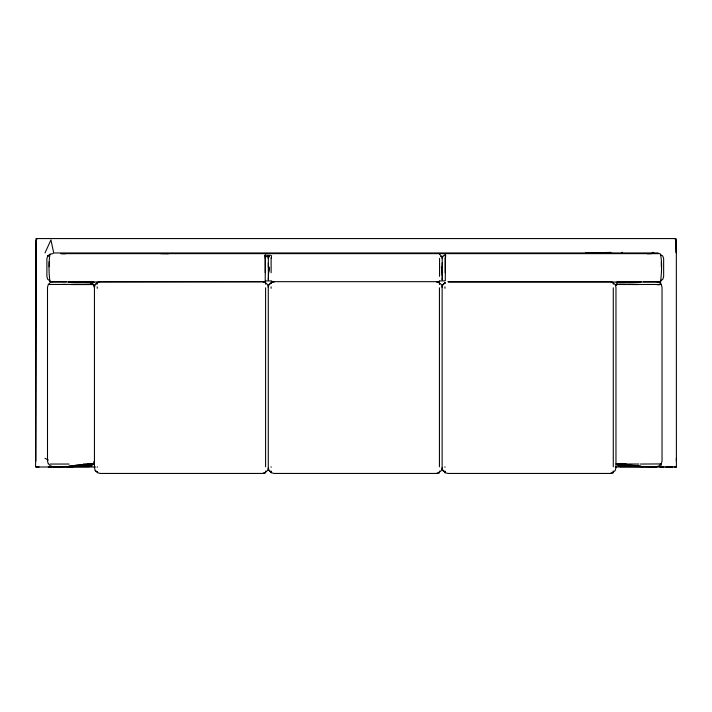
<?xml version="1.0" encoding="UTF-8"?>
<svg xmlns="http://www.w3.org/2000/svg" width="712" height="712" viewBox="0 0 712 712"><rect width="100%" height="100%" fill="white"/><g stroke="black" fill="none" stroke-linecap="round" stroke-linejoin="round"><path stroke-width="1.07" d="M35.671 252.956L35.671 461.385L35.992 238.565L676.008 238.565L676.4 252.956M97.215 284.07L97.215 283.02L95.212 284.542L94.447 287.417M97.259 288.307L97.259 286.892M265.238 254.816L265.238 280.377M265.282 272.749L265.282 258.091M269.056 284.542L271.058 283.02L269.056 284.542L268.291 287.417L268.291 467.695L267.516 470.561L265.647 472.083L265.647 471.033M265.594 466.805L265.594 287.799M265.647 284.079L265.647 283.029L267.516 284.542L268.291 287.417M268.326 267.249L268.326 258.652L269.127 256.062M271.112 467.294L271.112 466.805M271.112 288.307L271.112 286.892M442.9 284.542L444.902 283.02L442.9 284.542L442.134 287.417L442.134 467.695L441.36 470.561L439.491 472.083L439.491 471.033M439.438 466.805L439.438 287.799M442.205 271.325L442.205 258.652L441.422 256.062L439.455 254.237M444.902 471.041L444.902 472.092L442.9 470.561L442.134 467.695M444.947 288.307L444.947 286.892M445.303 280.377L445.303 254.816M445.249 258.091L445.249 272.749M613.335 284.079L613.335 283.029L615.204 284.542L615.969 287.417L615.969 467.695L615.204 470.561L613.335 472.083L613.281 471.433L613.228 472.661L610.353 473.436L447.875 473.436L445 472.67L444.947 471.442L444.902 472.092L442.9 470.561M621.968 252.956L621.968 252.155M674.504 467.001L676.4 467.001L676.329 240.042L676.329 252.956L676.035 241.608M97.695 472.003L97.313 472.661L100.187 473.436L262.666 473.436L265.54 472.661L265.594 471.433L265.647 472.083M268.869 271.37L269.127 267.053L268.353 276.496L268.353 262.915M35.965 241.608L35.6 467.001L95.568 467.001M439.384 472.67L436.509 473.436L274.031 473.436L271.156 472.67L271.112 471.442L271.058 472.092L269.056 470.561L268.291 467.695M265.647 283.029L265.594 283.679L265.54 282.45L262.666 281.676L100.187 281.676L97.313 282.442L97.259 283.67L97.215 283.02L95.212 284.542M613.335 283.029L613.281 283.679L613.228 282.45L610.353 281.676L447.875 281.676M271.228 258.136L271.61 255.581M445.365 258.136L445.783 255.581M93.406 463.957L94.447 461.064L94.18 461.777M442.205 258.652L443.051 256.062L445.24 254.62M44.989 252.956L50.953 239.908L53.712 252.956L658.288 252.956M36.027 240.558L36.855 239.259M91.572 465.915L93.094 464.046L83.357 463.993M660.683 464.046L659.161 465.915L656.295 466.68L618.879 466.227L616.441 464.046L626.124 463.993M615.862 284.515L616.69 285.227L615.862 284.524L617.963 282.415M48.274 463.93L47.499 461.064L47.499 287.39L48.274 284.515L50.374 282.415L53.24 281.649L66.216 281.649M49.893 254.237C48.692 262.87 48.754 272.491 49.893 281.24M660.754 280.75L662.81 279.291L663.646 276.496L663.646 258.652L662.81 256.062L660.754 254.736M49.902 254.228L53.053 253.57M49.778 254.736L47.731 256.062L46.885 258.652L46.885 276.496L47.731 279.291L49.778 280.75M436.572 282.041L439.446 281.249M436.509 473.436L439.384 472.661L439.438 471.433L439.491 472.083M616.352 282.415L640.444 282.415L620.107 282.913L616.352 282.415L618.506 281.836L641.165 281.667M262.666 473.436L265.532 472.67M610.353 473.436L613.219 472.67M93.601 463.939L69.091 465.915L91.617 466.227L88.706 466.68L53.24 466.68L50.374 465.915L48.852 464.046M50.045 466.769L48.3 467.001L52.092 467.001M94.153 282.415L90.397 282.913L69.091 282.415L94.153 282.415L91.99 281.836L68.37 281.667M54.539 466.698L59.461 466.769M654.586 467.001L657.461 466.698M437.533 281.943L439.446 281.747M75.659 465.274L92.987 464.01M265.451 281.774L53.053 282.041L49.902 281.249M82.218 464.624L93.094 464.046M647.359 253.757L651.765 253.641M585.638 252.956L610.958 252.395M91.617 466.227L53.24 466.68L91.617 466.227L66.305 466.609M643.239 466.609L618.879 466.227L656.295 466.68L620.828 466.68L618.879 466.227L640.444 465.915L615.933 463.939M94.447 287.39L93.681 284.524L71.191 284.515L93.681 284.515L94.447 287.39L94.447 467.695L95.212 470.561L97.215 472.092L95.212 470.561M70.702 284.471L81.07 284.417M659.828 253.641L60.823 253.641L65.264 253.775M266.172 256.569L269.501 256.569M440.541 256.569L442.766 256.569M265.06 280.911L271.726 280.911M439.429 280.911L444.982 280.911M643.319 281.649L656.295 281.649L659.161 282.415L661.27 284.515L662.035 287.39L662.035 461.064L661.27 463.93L640.444 464.046M448.507 282.041L657.487 282.041L660.638 281.249C661.582 272.527 662.347 262.399 660.398 254.059M48.763 284.471L77.946 284.417M62.576 284.417L66.225 284.417M93.058 284.471L91.572 282.415M619.476 284.48L617.251 284.48L660.781 284.471M69.091 464.046L50.374 464.046M616.512 463.993L638.931 464.046M615.319 467.001L676.4 467.001M36.196 467.001L39.08 467.001M57.414 467.001L60.662 467.001M68.752 467.001L72.918 467.001M659.908 467.001L663.993 467.001M665.756 467.001L672.796 467.001M621.692 284.488L638.344 284.515L631.606 284.471M628.465 284.417L638.833 284.471M160.663 253.641L168.433 253.757M265.06 255.243L270.613 255.323M616.441 464.046L628.278 464.633L620.223 464.046M617.464 464.046L628.278 464.633M271.228 281.774L274.093 282.041M656.295 284.515L659.161 284.907M439.384 282.442L436.509 281.676L274.031 281.676L271.156 282.442L271.548 283.109M617.963 465.915L620.828 466.68M437.471 281.934L439.384 282.45L439.438 283.679L439.491 283.029L441.36 284.542L442.134 287.417M263.627 281.934L265.54 282.45M652.165 252.315L653.919 252.956M44.989 458.332L48.398 460.077M269.056 470.561L271.058 472.092L271.058 471.041M675.154 239.259L675.973 240.558M445 282.45L445.383 283.109M267.49 256.062L268.326 258.652M264.748 255.581L265.175 258.144M441.938 271.308L441.422 267.053L442.197 276.496L442.197 262.87M444.947 471.442L445 472.67M271.112 471.442L271.156 472.67M676.329 458.332L676.4 461.385M661.012 464.188L661.048 467.001M660.647 280.831L660.665 284.132M661.323 261.776L661.323 266.715M613.335 471.033L613.335 472.083M613.281 287.799L613.281 466.805M444.947 466.805L444.947 467.294M439.553 258.287L439.553 276.398M271.121 258.091L271.121 272.749M97.259 466.805L97.259 467.294M49.217 261.776L49.217 266.715M268.326 277.377L268.326 280.003L268.353 277.377M439.491 283.029L439.491 284.079L439.491 283.029M442.205 277.377L442.197 280.003L442.197 277.377M48.14 255.786L47.731 256.062L49.529 254.967L48.14 255.786M93.245 284.48L90.629 283.198L93.21 284.417"/></g></svg>
